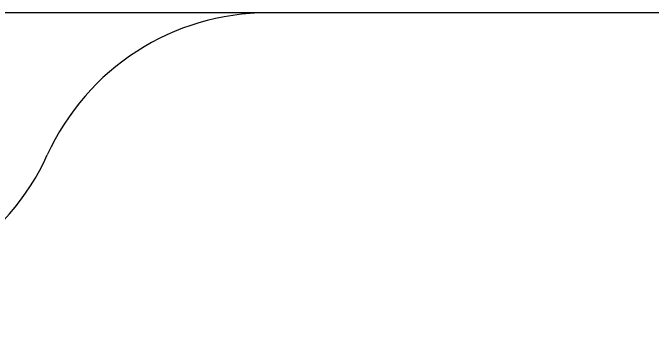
# Model space of a CAD drawing. Header units: millimetres. Extents: x -5943 to 5491, y -4078 to 3213.
# Drawn here: x 109 to 2742, y 1844 to 3213 of the extents above; entities that cross this region are included whole.
import ezdxf

# ---------------------------------------------------------------- set-up
doc = ezdxf.new("R2010")
doc.units = ezdxf.units.MM
doc.layers.add('DIKOM_ЗОНА', color=80, linetype='Continuous')
doc.layers.add('DIKOM_РАЗМЕР_ЗОНА', color=7, linetype='Continuous')
doc.styles.add('style1', font='arial.ttf', dxfattribs={"width": 0.8})
doc.dimstyles.new('1-50', dxfattribs={"dimtxt": 300, "dimasz": 200, "dimexe": 100, "dimexo": 0, "dimgap": 100, "dimtad": 1, "dimtxsty": 'style1', "dimcen": 200, "dimclrd": 7, "dimclre": 7, "dimclrt": 7, "dimadec": 1, "dimazin": 2, "dimtfac": 1, "dimtmove": 0, "dimatfit": 2, "dimfxl": 0, "dimlwd": 25, "dimlwe": 18, "dimarcsym": 0})

# ---------------------------------------------------------------- blocks, each defined once
blk = doc.blocks.new('*D12')
at = {"layer": 'Defpoints', "color": 0, "transparency": 16777216}
for p in [(2021.9, 3213.5), (-5493, -2970.4), (-283.3, -2970.4)]:
    blk.add_point(p, dxfattribs=at)
at = {"layer": 'DIKOM_РАЗМЕР_ЗОНА', "color": 7, "lineweight": 18, "transparency": 16777216}
for p, q in [((2021.9, 3213.5), (-5593, 3213.5)), ((-283.3, -2970.4), (-5593, -2970.4))]:
    blk.add_line(p, q, dxfattribs=at)
at = {"layer": 'DIKOM_РАЗМЕР_ЗОНА', "color": 7, "lineweight": 25, "transparency": 16777216}
blk.add_line((-5493, 3013.5), (-5493, -2770.4), dxfattribs=at)
at = {"layer": 'DIKOM_РАЗМЕР_ЗОНА', "color": 7, "transparency": 16777216}
for points in [[(-5526.4, 3013.5), (-5459.7, 3013.5), (-5493, 3213.5)], [(-5526.4, -2770.4), (-5459.7, -2770.4), (-5493, -2970.4)]]:
    blk.add_solid(points, dxfattribs=at)
at = {"layer": 'DIKOM_РАЗМЕР_ЗОНА', "color": 7, "transparency": 16777216, "insert": (-5746.2, 37.5), "char_height": 300, "attachment_point": 5, "rotation": 90, "style": 'style1'}
blk.add_mtext('6200', dxfattribs=at)

msp = doc.modelspace()

# ---------------------------------------------------------------- linework, layer by layer
at = {"layer": 'DIKOM_ЗОНА', "color": 3, "lineweight": 15}
for points in [[(3820.99, 2558.454, 0.31443377), (2882.379, 3213.478), (1161.379, 3213.478, 0.29399), (251.192, 2627.675)], [(-2083.553, -2381.904, 0.29479447), (-2994.963, -1793.404), (-3749.28, -1793.404, -0.41421356), (-4749.28, -793.404), (-4749.28, 1041.872, -0.41421356), (-3749.28, 2041.872), (-658.995, 2041.872, 0.29399), (251.192, 2627.675)]]:
    msp.add_lwpolyline(points, format="xyb", dxfattribs=at)

# ---------------------------------------------------------------- dimensions: what is measured, and where the dimension line sits
at = {"layer": 'DIKOM_РАЗМЕР_ЗОНА'}
dim = msp.add_linear_dim(base=(-5493.042, -2970.404), p1=(2021.879, 3213.478), p2=(-283.303, -2970.404), angle=90, text='6200', dimstyle='1-50', dxfattribs=at)
dim.commit()
dim.dimension.update_dxf_attribs({"geometry": '*D12', "text_midpoint": (-5493.042, 37.54), "dimtype": 160})

doc.saveas('drawing.dxf')
